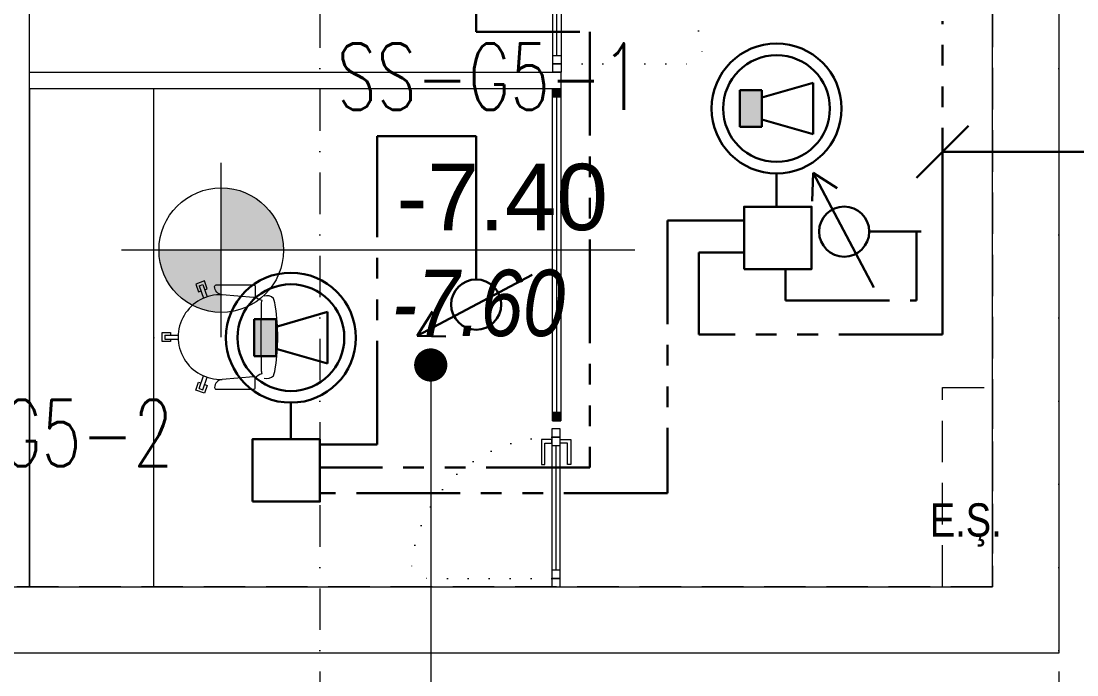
# Model space of a CAD drawing. Header units: metres. Extents: x -13545 to 152404, y -11890 to 28436.
# Drawn here: x 67800 to 68436, y -553 to -159 of the extents above; entities that cross this region are included whole.
import ezdxf
from ezdxf.enums import TextEntityAlignment as Align

# ---------------------------------------------------------------- set-up
doc = ezdxf.new("R2010")
doc.units = ezdxf.units.M
doc.header["$LTSCALE"] = 100
doc.header["$MEASUREMENT"] = 0
for name, pattern in [('DASHDOT2', [0.5, 0.25, -0.125, 0, -0.125]), ('DOT2', [0.125, 0, -0.125]), ('HIDDEN', [0.375, 0.25, -0.125]), ('PHANTOM2', [1.25, 0.625, -0.125, 0.125, -0.125, 0.125, -0.125])]:
    doc.linetypes.add(name, pattern=pattern)
doc.layers.get('0').update_dxf_attribs({"color": 9, "lineweight": 9})
for name, color, linetype, lineweight in [('01', 9, 'Continuous', 9), ('05', 9, 'Continuous', 9), ('06B', 9, 'Continuous', 9), ('06D', 9, 'Continuous', 9), ('10', 9, 'Continuous', 9), ('11', 9, 'Continuous', 9), ('15', 9, 'Continuous', 9), ('20', 9, 'DOT2', 9), ('21', 9, 'Continuous', 9), ('21_mahal200', 9, 'Continuous', 9), ('24', 9, 'DASHDOT2', 9), ('E-3W ACİL ANONS İÇİN HOPARLÖR (GÖMME) (YANGINA DAYANIKLI)', 7, 'Continuous', 30), ('E-KABLO', 7, 'Continuous', 30), ('E-SES AYAR ANAHTARI', 7, 'Continuous', 30), ('E-YANGIN', 7, 'Continuous', 30), ('E-YAZI', 7, 'Continuous', 30)]:
    doc.layers.add(name, color=color, linetype=linetype, lineweight=lineweight)
doc.styles.add('Arial', font='arial.ttf', dxfattribs={"height": 2.5})
doc.styles.add('ILGAZ', font='txttw.shx')
doc.styles.add('MuuM_TEXT-ITALIC', font='ARIALNI.TTF')
doc.styles.add('MuuM_TEXT-STANDART', font='ARIALN.TTF')
doc.dimstyles.new('MuuM_DIM200', dxfattribs={"dimscale": 20, "dimtxt": 2, "dimasz": 1, "dimexe": 1, "dimexo": 1, "dimgap": 1, "dimtad": 1, "dimdec": 1, "dimrnd": 0.5, "dimdsep": 46, "dimtxsty": 'MuuM_TEXT-STANDART', "dimblk": 'ARCHTICK', "dimcen": 0, "dimdle": 0.15, "dimclrd": 256, "dimclre": 256, "dimclrt": 256, "dimadec": 0, "dimazin": 0, "dimtfac": 5, "dimtdec": 1, "dimtix": 1, "dimtmove": 2, "dimatfit": 3, "dimldrblk": 'DOT', "dimfxl": 3, "dimfxlon": 1, "dimtolj": 1, "dimlwd": -1, "dimlwe": -1, "dimarcsym": 0})

# ---------------------------------------------------------------- blocks, each defined once
blk = doc.blocks.new('p-akslar_yeni')
at = {"layer": '24'}
for points in [[(18395, -8575), (18395, -11897.18)], [(18840, -8575), (18840, -11897.18)]]:
    blk.add_lwpolyline(points, dxfattribs=at)
blk = doc.blocks.new('100_SES AYAR ANAHTARI')
at = {"layer": 'E-SES AYAR ANAHTARI', "color": 4}
for p, q in [((1.776, 3.255), (-1.686, 1.426)), ((1.776, 3.255), (0.915, 3.283)), ((1.776, 3.255), (1.312, 2.529)), ((0, 0), (0, 1.561))]:
    blk.add_line(p, q, dxfattribs=at)
blk.add_circle((0, 2.317), 0.756, dxfattribs=at)
blk = doc.blocks.new('100_3W ACİL ANONS İÇİN HOPARLÖR (GÖMME) (YANGINA DAYANIKLI)')
at = {"layer": 'E-3W ACİL ANONS İÇİN HOPARLÖR (GÖMME) (YANGINA DAYANIKLI)', "color": 4}
for p, q in [((-0.632, 0.474), (1.58, 1.106)), ((1.58, -1.106), (1.58, 1.106)), ((-1.58, -0.79), (-1.58, 0.79)), ((-1.58, 0.79), (-0.632, 0.79)), ((-0.632, 0.79), (-0.632, -0.79)), ((-0.632, -0.79), (-1.58, -0.79)), ((-0.632, -0.474), (1.58, -1.106))]:
    blk.add_line(p, q, dxfattribs=at)
at = {"layer": 'E-3W ACİL ANONS İÇİN HOPARLÖR (GÖMME) (YANGINA DAYANIKLI)', "color": 3}
for radius in [2.796, 2.296]:
    blk.add_circle((0, 0), radius, dxfattribs=at)
at = {"layer": 'E-3W ACİL ANONS İÇİN HOPARLÖR (GÖMME) (YANGINA DAYANIKLI)', "color": 4}
blk.add_solid([(-1.58, 0.79), (-0.632, 0.79), (-1.58, -0.79), (-0.632, -0.79)], dxfattribs=at)
blk = doc.blocks.new('m-o-burosit-p-s')
for p, q in [((-32.07, 29.47), (-24.59, 32.12)), ((31.36, 29.47), (23.88, 32.12)), ((-31.29, 27.28), (-32.07, 29.47)), ((-31.29, 27.28), (-23.77, 29.94)), ((30.58, 27.28), (23.05, 29.94)), ((30.58, 27.28), (31.36, 29.47)), ((-1.52, 6.65), (-1.52, 14.56)), ((0.81, 6.65), (0.81, 14.56)), ((-1.52, 6.65), (0.81, 6.65))]:
    blk.add_line(p, q)
for points in [[(24.34, 66.31, 0.288334), (22.89, 71.95, 0.063046), (17.64, 73.3, 0.040602), (-0.36, 74.55, 0.040602), (-18.36, 73.3, 0.063046), (-23.61, 71.95, 0.288334), (-25.05, 66.31)], [(-22.56, 65.01, 0.08948), (-19.21, 64.65, 0.009114), (-0.36, 64.45, 0.007133), (19.31, 64.63, 0.067763), (21.85, 65.01, 0.067763)]]:
    blk.add_lwpolyline(points, format="xyb")
for points in [[(-30.81, 61.05), (-25.2, 61.05, -0.439586), (-24.21, 59.96), (-25.83, 41.12, -0.389289), (-30.81, 36.55, -0.414214), (-31.81, 37.55), (-31.81, 60.05, -0.414214)], [(30.1, 61.05), (24.49, 61.05, 0.439586), (23.49, 59.96), (25.12, 41.12, 0.389289), (30.1, 36.55, 0.414214), (31.1, 37.55), (31.1, 60.05, 0.414214)]]:
    blk.add_lwpolyline(points, format="xyb", close=True)
for points in [[(-28.91, 30.59), (-29.44, 32.09), (-34.15, 30.42), (-32.32, 25.23), (-27.6, 26.9), (-28.13, 28.4)], [(28.2, 30.59), (28.72, 32.09), (33.44, 30.42), (31.61, 25.23), (26.89, 26.9), (27.42, 28.4)], [(0.81, 10), (2.39, 10), (2.39, 5), (-3.11, 5), (-3.11, 10), (-1.52, 10)]]:
    blk.add_lwpolyline(points)
for centre, radius, start, end in [((-28.88, 66.36), 6.47, 304.70897, 347.86293), ((28.17, 66.36), 6.47, 192.13707, 235.29103), ((-0.36, 40.04), 25.49, 177.57583, 2.42417)]:
    blk.add_arc(centre, radius, start, end)
blk.add_point((0, 0))
blk = doc.blocks.new('gr-p-birim eleman')
blk.add_lwpolyline([(-1, 0), (0, 0), (0, 1), (-1, 1)], close=True)
blk = doc.blocks.new('P-KURANGLEZ')
at = {"layer": '01'}
blk.add_lwpolyline([(7525, -500), (12385, -500), (12385, -5), (12385, 0), (12425, 0), (12425, -540), (7525, -540)], close=True, dxfattribs=at)
blk = doc.blocks.new('p-al-01')
at = {"layer": '06B'}
for points in [[(27.05, 4.35), (27.05, 10.6), (42.05, 10.6), (42.05, 8.72), (29.3, 8.72), (29.3, 8.72), (29.3, 4.35), (27.05, 4.35)], [(27.05, -0.65), (27.05, -6.9), (42.05, -6.9), (42.05, -5.03), (29.3, -5.03), (29.3, -5.03), (29.3, -0.65), (27.05, -0.65)]]:
    blk.add_lwpolyline(points, dxfattribs=at)
at = {"layer": '06D'}
for p, q in [((115.67, 4.35), (28.8, 4.35)), ((28.8, -0.65), (115.67, -0.65))]:
    blk.add_line(p, q, dxfattribs=at)
at = {"layer": '10'}
for points in [[(25.67, -0.65), (25.67, 4.35), (20.67, 4.35), (20.67, -0.65)], [(30.67, -0.65), (30.67, 4.35), (25.67, 4.35), (25.67, -0.65)], [(110.67, -0.65), (110.67, 4.35), (105.67, 4.35), (105.67, -0.65)], [(115.67, -0.65), (115.67, 4.35), (110.67, 4.35), (110.67, -0.65)]]:
    blk.add_lwpolyline(points, close=True, dxfattribs=at)
at = {"layer": '15'}
blk.add_lwpolyline([(105.67, 1.85), (30.67, 1.85)], dxfattribs=at)
at = {"layer": '20'}
blk.add_lwpolyline([(110.67, -0.65), (110.67, -85.65)], dxfattribs=at)
blk.add_arc((110.67, -0.65), 85, 180, 270, dxfattribs=at)
blk = doc.blocks.new('prf-10x10')
blk.add_lwpolyline([(-5, -5), (5, -5), (5, 5), (-5, 5)], close=True)
at = {"color": 255}
blk.add_solid([(-5, -5), (5, -5), (-5, 5), (5, 5)], dxfattribs=at)
at = {"layer": '10'}
blk.add_point((0, 0), dxfattribs=at)
blk = doc.blocks.new('*U358')
at = {"layer": '06D'}
blk.add_lwpolyline([(-2.5, 200), (2.5, 200), (2.5, 0), (-2.5, 0)], close=True, dxfattribs=at)
at = {"layer": '15'}
blk.add_lwpolyline([(0, 195), (0, 5)], dxfattribs=at)
at = {"layer": '10', "xscale": 0.5, "yscale": 0.5, "rotation": 90}
for p in [(0, 197.5), (0, 2.5)]:
    blk.add_blockref('prf-10x10', p, dxfattribs=at)
blk = doc.blocks.new('0_elevationtarget-p-bk')
h = blk.add_hatch(color=250)
h.paths.add_polyline_path([(1.875, 0, 0.414214), (0, 1.875), (0, 0)])
h.paths.add_polyline_path([(0, 0), (-1.875, 0, 0.414214), (0, -1.875)])
blk.add_line((0, -2.625), (0, 2.625))
blk.add_lwpolyline([(12.453, 0), (-3, 0)])
blk.add_circle((0, 0), 1.875)
at = {"style": 'Arial'}
blk.add_attdef('BITMISKOT', text='', height=2, dxfattribs=at).set_placement((4.5, 0), align=Align.BOTTOM_LEFT)
at = {"style": 'MuuM_TEXT-ITALIC'}
blk.add_attdef('FINISHINGFLOORLEVEL', text='', height=2, dxfattribs=at).set_placement((4.5, -0.592), align=Align.TOP_LEFT)
blk = doc.blocks.new('_ArchTick')
at = {"color": 0, "linetype": 'ByBlock', "const_width": 0.15}
blk.add_lwpolyline([(-0.5, -0.5), (0.5, 0.5)], dxfattribs=at)
blk = doc.blocks.new('_Dot')
at = {"color": 0, "linetype": 'ByBlock', "lineweight": -2}
blk.add_line((-0.5, 0), (-1, 0), dxfattribs=at)
at = {"color": 0, "linetype": 'ByBlock', "const_width": 0.5}
blk.add_lwpolyline([(-0.25, 0, 1), (0.25, 0, 1)], format="xyb", close=True, dxfattribs=at)
blk = doc.blocks.new('1.bod.mimari1.elk')
at = {"layer": '11'}
for points in [[(11625, -8830), (11795, -8830), (11795, -9130), (11805, -9130), (11805, -8820), (11805, -8820), (11805, -8550), (11795, -8550), (11795, -8820), (11625, -8820), (11625, -8830)], [(11805, -8820), (12125, -8820), (12125, -8830), (11805, -8830)]]:
    blk.add_lwpolyline(points, dxfattribs=at)
at = {"layer": '20', "linetype": 'HIDDEN'}
for points in [[(12385, -9130), (11320, -9130), (11320, -8630), (12385, -8630)], [(12355, -9010), (12385, -9010), (12385, -9130), (12355, -9130)]]:
    blk.add_lwpolyline(points, close=True, dxfattribs=at)
at = {"xscale": -1, "rotation": 90}
blk.add_blockref('p-al-01', (12124.6, -8704.33), dxfattribs=at)
blk.add_blockref('*U358', (12122.5, -9030))
at = {"rotation": 270}
blk.add_blockref('p-al-01', (12120.4, -9014.33), dxfattribs=at)
at = {"layer": '01'}
blk.add_blockref('P-KURANGLEZ', (0, -8630), dxfattribs=at)
at = {"layer": '05', "xscale": 75.00000000000004, "yscale": 300, "rotation": 180}
blk.add_blockref('gr-p-birim eleman', (11805, -8830), dxfattribs=at)
at = {"layer": '05', "rotation": 270}
blk.add_blockref('m-o-burosit-p-s', (11880, -8980), dxfattribs=at)
at = {"layer": '21', "xscale": 20, "yscale": 20, "zscale": 20}
blk.add_blockref('0_elevationtarget-p-bk', (11920.55, -8927.23), dxfattribs=at).add_auto_attribs({'BITMISKOT': ' -7.40', 'FINISHINGFLOORLEVEL': ' -7.60'})
at = {"layer": '21', "style": 'MuuM_TEXT-STANDART'}
blk.add_text('E.Ş.', height=20, dxfattribs=at).set_placement((12347.3, -9099.78))
at = {"layer": '21_mahal200'}
blk.add_leader([(12046.71, -8996.45), (12046.71, -9516.02)], dimstyle='MuuM_DIM200', override={"dimasz": 1, "dimfxl": 10}, dxfattribs=at)

msp = doc.modelspace()

# ---------------------------------------------------------------- linework, layer by layer
at = {"layer": 'E-KABLO', "color": 6, "linetype": 'PHANTOM2'}
for p, q in [((68074.07, 638.03), (68074.07, -165.78)), ((68355, -286.11), (68355, -159.29)), ((68074.07, -165.78), (68142.61, -165.78)), ((68142.61, -165.78), (68142.61, -428.14)), ((68235.47, -279.33), (68189.41, -279.33)), ((68189.41, -279.33), (68189.41, -443.62)), ((68355, -286.11), (68355, -348.1)), ((68235.47, -298.73), (68208.12, -298.73)), ((68208.12, -298.73), (68208.12, -348.1)), ((68355, -348.1), (68208.12, -348.1)), ((68142.61, -428.14), (67980, -428.14)), ((68189.41, -443.6), (67980, -443.6))]:
    msp.add_line(p, q, dxfattribs=at)
at = {"layer": 'E-KABLO', "color": 7}
msp.add_line((68370.71, -222.29), (68339.29, -253.71), dxfattribs=at)
at = {"layer": 'E-KABLO', "color": 3, "linetype": 'PHANTOM2'}
for p, q in [((68014.43, -414.44), (68014.43, -228.63)), ((68014.43, -228.63), (68074.07, -228.63)), ((68074.07, -283.71), (68074.07, -228.63)), ((68339.39, -327.54), (68339.39, -286.11)), ((68260.44, -308.71), (68260.44, -327.54)), ((68260.44, -327.54), (68339.39, -327.54)), ((67980, -414.44), (68014.43, -414.44))]:
    msp.add_line(p, q, dxfattribs=at)
at = {"layer": 'E-KABLO', "color": 5, "linetype": 'PHANTOM2'}
for p, q in [((68255, -251.08), (68255, -271.1)), ((67962.5, -389.14), (67962.5, -411.16))]:
    msp.add_line(p, q, dxfattribs=at)
at = {"layer": 'E-YANGIN'}
msp.add_line((69041.22, -238), (68355, -238), dxfattribs=at)
at = {"layer": 'E-YAZI', "color": 3, "linetype": 'Continuous', "ltscale": 100}
for points in [[(68235.47, -308.71), (68276.14, -308.71), (68276.14, -271.1), (68235.47, -271.1)], [(67939.33, -448.77), (67980, -448.77), (67980, -411.16), (67939.33, -411.16)]]:
    msp.add_lwpolyline(points, close=True, dxfattribs=at)

# ---------------------------------------------------------------- block references
at = {"layer": '06D'}
msp.add_blockref('1.bod.mimari1.elk', (56000, 8630), dxfattribs=at)
at = {"layer": '24'}
msp.add_blockref('p-akslar_yeni', (49585, 8575), dxfattribs=at)
at = {"layer": 'E-3W ACİL ANONS İÇİN HOPARLÖR (GÖMME) (YANGINA DAYANIKLI)', "xscale": 14, "yscale": 14, "zscale": 14}
for p in [(68255, -211.94), (67962.5, -350)]:
    msp.add_blockref('100_3W ACİL ANONS İÇİN HOPARLÖR (GÖMME) (YANGINA DAYANIKLI)', p, dxfattribs=at)
at = {"layer": 'E-SES AYAR ANAHTARI', "xscale": 20, "yscale": 20, "zscale": 20}
for p, rotation in [((68342.06, -286.11), 90), ((68074.07, -283.71), 180)]:
    msp.add_blockref('100_SES AYAR ANAHTARI', p, dxfattribs=dict(at, rotation=rotation))

# ---------------------------------------------------------------- texts
at = {"layer": 'E-YAZI', "color": 3, "style": 'ILGAZ', "width": 0.7}
for s, p in [('SS-G5-1', (67990.13, -212.69)), ('SS-G5-2', (67707.98, -427.49))]:
    msp.add_text(s, height=40, dxfattribs=at).set_placement(p)

doc.saveas('drawing.dxf')
